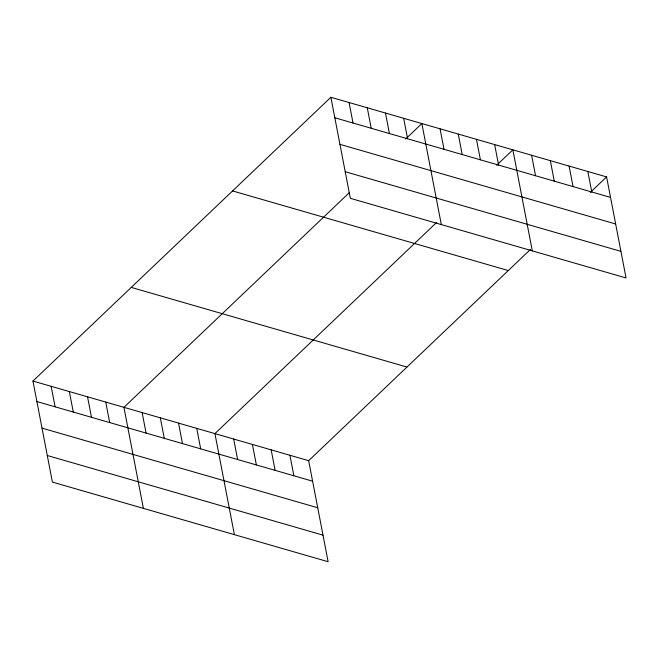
<?xml version="1.0" encoding="UTF-8"?>
<svg xmlns="http://www.w3.org/2000/svg" width="659" height="659" viewBox="0 0 659 659"><rect width="100%" height="100%" fill="white"/><g stroke="black" fill="none" stroke-linecap="round" stroke-linejoin="round"><path stroke-width="0.99" d="M530.454 249.431L308.667 460.69L328.124 561.723L52.407 482.091L32.95 381.05L330.876 97.277L606.593 176.909L626.05 277.95L350.333 198.31L330.876 97.277M349.418 192.56L123.933 407.336L143.39 508.369M405.598 139.041L421.859 123.554L441.316 224.587M436.711 222.355L214.925 433.614L234.382 534.647M496.589 165.327L512.85 149.832L532.307 250.873M590.332 192.403L606.593 176.909M334.821 117.763L610.539 197.403M339.937 144.346L615.654 223.978M345.217 171.727L620.935 251.367M232.561 190.921L508.278 270.561M131.265 287.406L406.982 367.047M32.95 381.05L308.667 460.69M36.896 401.545L312.613 481.185M42.011 428.128L317.729 507.759M47.291 455.509L323.009 535.149M587.844 171.497L591.79 191.983M569.096 166.084L573.042 186.571M550.347 160.664L554.293 181.159M531.599 155.252L535.545 175.739M494.654 144.576L498.599 165.071M476.457 139.321L480.403 159.816M458.26 134.065L462.206 154.56M440.064 128.81L444.009 149.296M403.662 118.299L407.608 138.785M385.466 113.043L389.411 133.53M367.269 107.788L371.215 128.274M349.072 102.532L353.018 123.019M289.919 455.278L293.865 475.765M271.17 449.858L275.116 470.353M252.422 444.446L256.367 464.933M233.673 439.034L237.619 459.521M196.728 428.358L200.674 448.853M178.531 423.103L182.477 443.589M160.335 417.847L164.28 438.334M142.138 412.592L146.084 433.078M105.737 402.081L109.682 422.567M87.54 396.825L91.486 417.312M69.343 391.57L73.289 412.056M51.147 386.306L55.092 406.801"/></g></svg>
